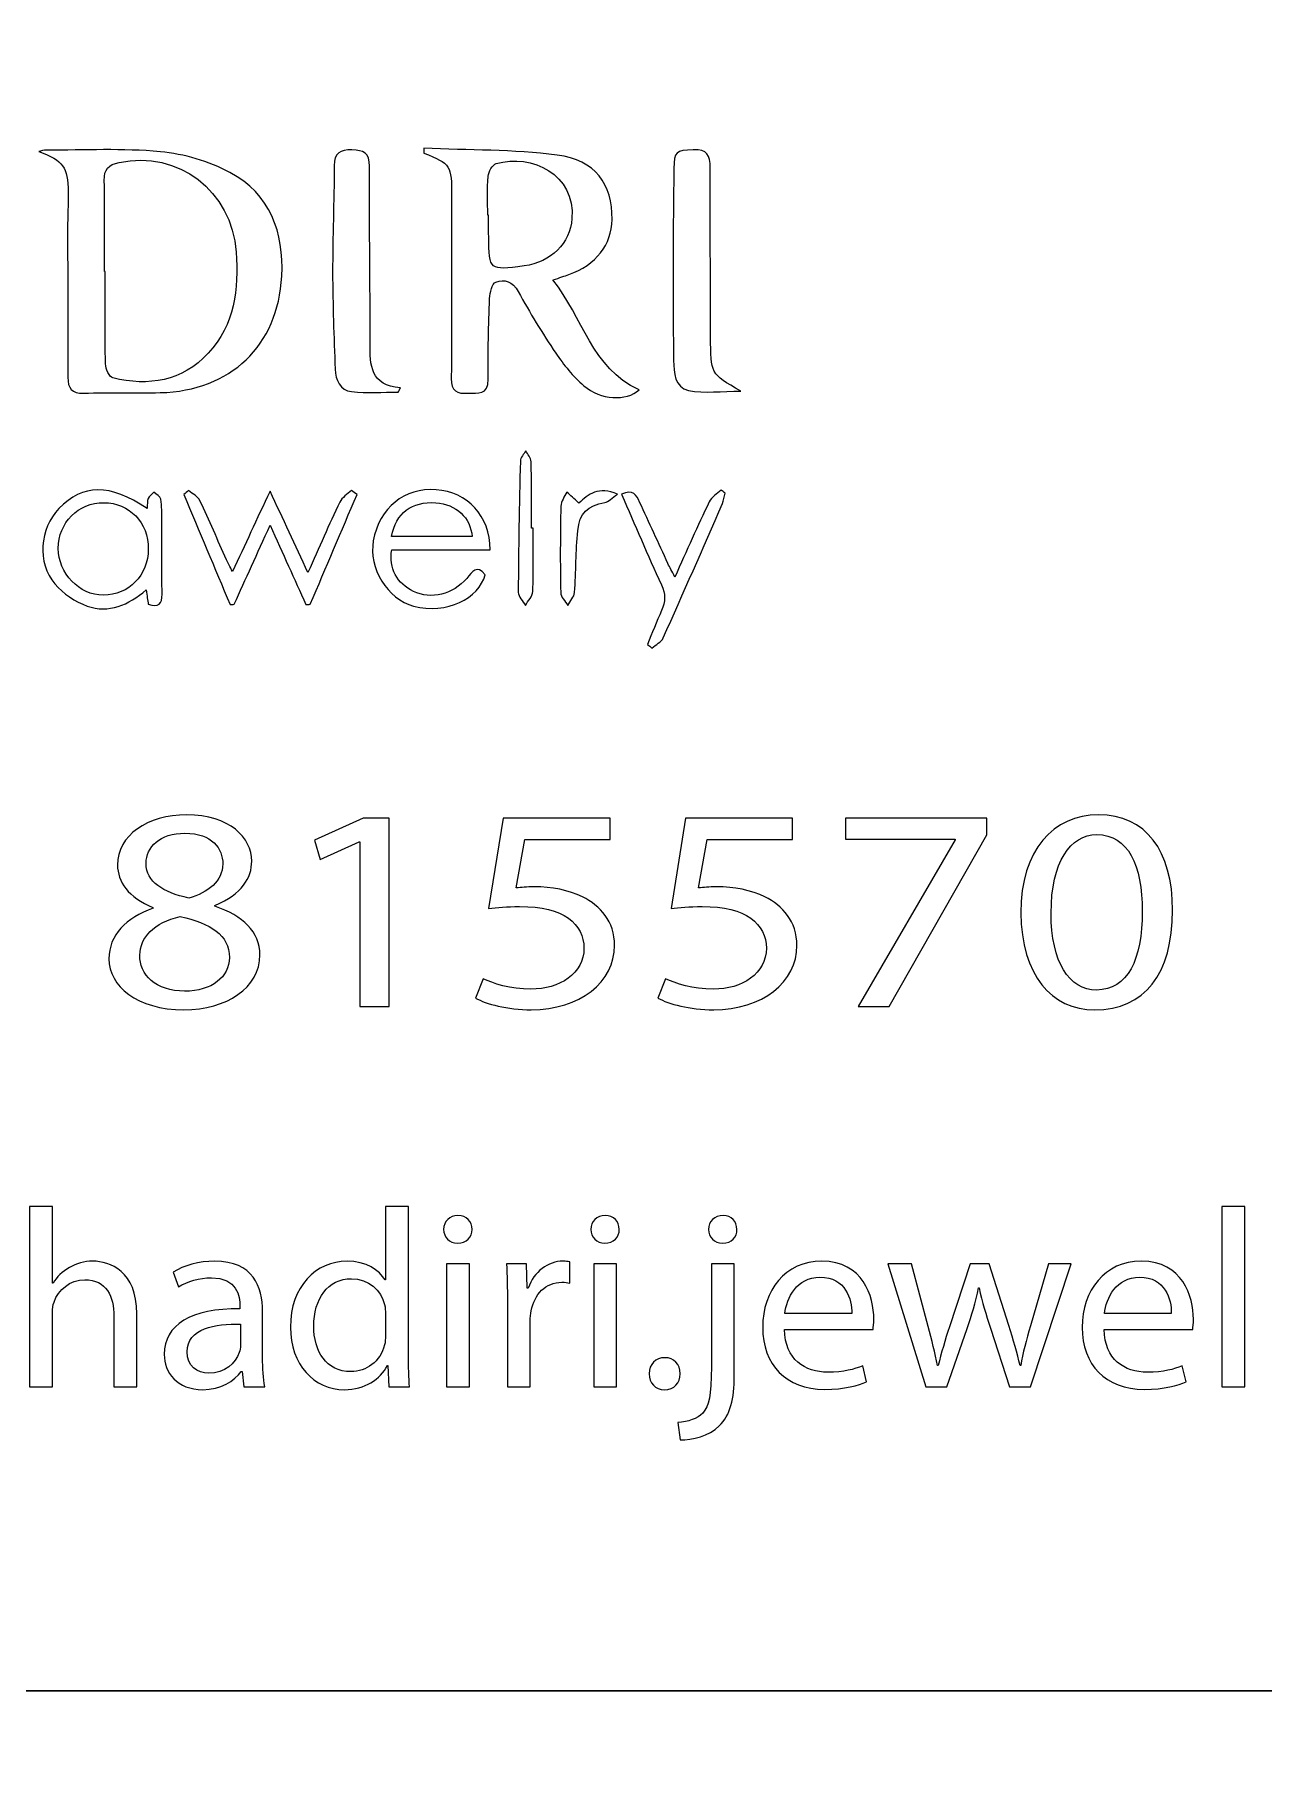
# Model space of a CAD drawing. Header units: millimetres. Extents: x -576 to 618, y 160 to 343.
# Drawn here: x -397.01 to -382.54, y 302.5 to 322.8 of the extents above; entities that cross this region are included whole.
import ezdxf

# ---------------------------------------------------------------- set-up
doc = ezdxf.new("R2010")
doc.units = ezdxf.units.MM
doc.header["$MEASUREMENT"] = 0
doc.layers.add('Layer 1', color=7, linetype='Continuous')

msp = doc.modelspace()

# ---------------------------------------------------------------- linework, layer by layer
at = {"layer": 'Layer 1', "color": 250, "lineweight": 18}
for points in [[(-414.2783, 343.1001), (-414.2783, 343.1001), (-380.4483, 343.1001), (-380.4483, 343.1001), (-378.8043, 343.1001), (-377.4633, 341.7591), (-377.4633, 340.1151), (-377.4633, 340.1151), (-377.4633, 306.2851), (-377.4633, 306.2851), (-377.4633, 304.6411), (-378.8043, 303.3001), (-380.4483, 303.3001), (-380.4483, 303.3001), (-414.2783, 303.3001), (-414.2783, 303.3001), (-415.9223, 303.3001), (-417.2633, 304.6411), (-417.2633, 306.2851), (-417.2633, 306.2851), (-417.2633, 340.1151), (-417.2633, 340.1151), (-417.2633, 341.7591), (-415.9223, 343.1001), (-414.2783, 343.1001)], [(-414.2783, 303.3001), (-414.2783, 303.3001), (-380.4483, 303.3001), (-380.4483, 303.3001), (-378.8043, 303.3001), (-377.4633, 301.9591), (-377.4633, 300.3151), (-377.4633, 300.3151), (-377.4633, 266.4851), (-377.4633, 266.4851), (-377.4633, 264.8411), (-378.8043, 263.5001), (-380.4483, 263.5001), (-380.4483, 263.5001), (-414.2783, 263.5001), (-414.2783, 263.5001), (-415.9223, 263.5001), (-417.2633, 264.8411), (-417.2633, 266.4851), (-417.2633, 266.4851), (-417.2633, 300.3151), (-417.2633, 300.3151), (-417.2633, 301.9591), (-415.9223, 303.3001), (-414.2783, 303.3001)]]:
    msp.add_open_spline(points, degree=3, knots=[0, 0, 0, 0, 0.125, 0.125, 0.125, 0.25, 0.25, 0.25, 0.375, 0.375, 0.375, 0.5, 0.5, 0.5, 0.625, 0.625, 0.625, 0.75, 0.75, 0.75, 0.875, 0.875, 0.875, 1, 1, 1, 1], dxfattribs=at)
at = {"layer": 'Layer 1', "color": 230}
for points, knots in [([(-396.9602, 321.4248), (-396.9293, 321.4304), (-396.8987, 321.441), (-396.8682, 321.4407), (-396.4207, 321.4386), (-395.9708, 321.4635), (-395.5275, 321.4217), (-395.2479, 321.3951), (-394.9558, 321.3097), (-394.7084, 321.1774), (-394.2348, 320.925), (-394.0707, 320.4704), (-394.0978, 319.9583), (-394.1418, 319.1337), (-394.7, 318.6076), (-395.5291, 318.5852), (-395.8285, 318.5768), (-396.129, 318.5876), (-396.4289, 318.5786), (-396.5723, 318.5745), (-396.6167, 318.6348), (-396.6164, 318.7686), (-396.6148, 319.3518), (-396.6192, 319.9349), (-396.6201, 320.5178), (-396.6201, 320.6594), (-396.6107, 320.8008), (-396.6127, 320.9424), (-396.6167, 321.2466), (-396.6688, 321.3134), (-396.9602, 321.4248)], [0, 0, 0, 0, 0.1, 0.1, 0.1, 0.2, 0.2, 0.2, 0.3, 0.3, 0.3, 0.4, 0.4, 0.4, 0.5, 0.5, 0.5, 0.6, 0.6, 0.6, 0.7, 0.7, 0.7, 0.8, 0.8, 0.8, 0.9, 0.9, 0.9, 1, 1, 1, 1]), ([(-396.1858, 320.0117), (-396.1858, 320.0117), (-396.1773, 320.0117), (-396.1773, 320.0117), (-396.1773, 319.6494), (-396.1812, 319.2869), (-396.1733, 318.9246), (-396.1718, 318.8663), (-396.1277, 318.768), (-396.0869, 318.758), (-395.6638, 318.6569), (-395.2738, 318.7181), (-394.9642, 319.0498), (-394.6491, 319.387), (-394.6042, 319.8073), (-394.6358, 320.2407), (-394.6885, 320.9646), (-395.32, 321.4413), (-396.0113, 321.295), (-396.1393, 321.2681), (-396.1918, 321.2176), (-396.1886, 321.0819), (-396.1798, 320.7252), (-396.1858, 320.3686), (-396.1858, 320.0117)], [0, 0, 0, 0, 0.125, 0.125, 0.125, 0.25, 0.25, 0.25, 0.375, 0.375, 0.375, 0.5, 0.5, 0.5, 0.625, 0.625, 0.625, 0.75, 0.75, 0.75, 0.875, 0.875, 0.875, 1, 1, 1, 1]), ([(-392.7259, 318.5924), (-392.9091, 318.5924), (-393.0944, 318.5777), (-393.2757, 318.5974), (-393.4127, 318.612), (-393.4645, 318.7353), (-393.4694, 318.8616), (-393.4838, 319.2408), (-393.4985, 319.6199), (-393.4994, 319.9989), (-393.5, 320.4183), (-393.4813, 320.837), (-393.481, 321.2564), (-393.4807, 321.4124), (-393.4098, 321.4457), (-393.2719, 321.4432), (-393.1349, 321.4408), (-393.0641, 321.4071), (-393.0647, 321.251), (-393.0676, 320.6165), (-393.0598, 319.9821), (-393.0567, 319.3475), (-393.0563, 319.2854), (-393.0576, 319.223), (-393.0582, 319.1606), (-393.061, 318.911), (-393.0535, 318.6679), (-392.7003, 318.6402), (-392.7087, 318.6245), (-392.7175, 318.6086), (-392.7259, 318.5924)], [0, 0, 0, 0, 0.1, 0.1, 0.1, 0.2, 0.2, 0.2, 0.3, 0.3, 0.3, 0.4, 0.4, 0.4, 0.5, 0.5, 0.5, 0.6, 0.6, 0.6, 0.7, 0.7, 0.7, 0.8, 0.8, 0.8, 0.9, 0.9, 0.9, 1, 1, 1, 1]), ([(-392.4239, 321.4631), (-391.9006, 321.4394), (-391.3733, 321.4482), (-390.8554, 321.3823), (-390.4079, 321.3253), (-390.203, 321.0382), (-390.2092, 320.6248), (-390.2136, 320.3249), (-390.3974, 320.0906), (-390.7185, 319.9758), (-390.7699, 319.9574), (-390.822, 319.9402), (-390.9047, 319.9115), (-390.554, 319.4719), (-390.4495, 318.8744), (-389.891, 318.6173), (-390.0413, 318.4831), (-390.3443, 318.4965), (-390.5418, 318.6672), (-390.6685, 318.7761), (-390.778, 318.9115), (-390.8719, 319.0506), (-391.0301, 319.285), (-391.1784, 319.5271), (-391.3138, 319.7754), (-391.3802, 319.8971), (-391.475, 319.9255), (-391.5781, 319.8865), (-391.6214, 319.87), (-391.6488, 319.763), (-391.6514, 319.6956), (-391.6632, 319.3789), (-391.6716, 319.0613), (-391.6663, 318.7445), (-391.6626, 318.5486), (-391.7902, 318.5873), (-391.9053, 318.5789), (-392.0345, 318.5699), (-392.1038, 318.6005), (-392.1022, 318.7521), (-392.0963, 319.4656), (-392.1001, 320.1795), (-392.0985, 320.8931), (-392.0975, 321.2616), (-392.1075, 321.2797), (-392.4273, 321.4057), (-392.4261, 321.4248), (-392.4252, 321.4441), (-392.4239, 321.4631)], [0, 0, 0, 0, 0.0625, 0.0625, 0.0625, 0.125, 0.125, 0.125, 0.1875, 0.1875, 0.1875, 0.25, 0.25, 0.25, 0.3125, 0.3125, 0.3125, 0.375, 0.375, 0.375, 0.4375, 0.4375, 0.4375, 0.5, 0.5, 0.5, 0.5625, 0.5625, 0.5625, 0.625, 0.625, 0.625, 0.6875, 0.6875, 0.6875, 0.75, 0.75, 0.75, 0.8125, 0.8125, 0.8125, 0.875, 0.875, 0.875, 0.9375, 0.9375, 0.9375, 1, 1, 1, 1]), ([(-391.6729, 320.6759), (-391.6729, 320.6759), (-391.6623, 320.6759), (-391.6623, 320.6759), (-391.6623, 320.5913), (-391.6635, 320.5065), (-391.662, 320.422), (-391.6547, 320.0229), (-391.6545, 320.0229), (-391.2458, 320.0775), (-390.9268, 320.1202), (-390.7032, 320.3433), (-390.6813, 320.6363), (-390.6432, 321.1546), (-391.1525, 321.4026), (-391.5746, 321.2816), (-391.6179, 321.2691), (-391.6639, 321.1867), (-391.6682, 321.1331), (-391.681, 320.9814), (-391.6729, 320.8282), (-391.6729, 320.6759)], [0, 0, 0, 0, 0.1428571, 0.1428571, 0.1428571, 0.2857143, 0.2857143, 0.2857143, 0.4285714, 0.4285714, 0.4285714, 0.5714286, 0.5714286, 0.5714286, 0.7142857, 0.7142857, 0.7142857, 0.8571429, 0.8571429, 0.8571429, 1, 1, 1, 1]), ([(-388.6948, 318.6031), (-388.9147, 318.6031), (-389.1182, 318.5744), (-389.3091, 318.6118), (-389.4701, 318.6436), (-389.4829, 318.8199), (-389.4848, 318.9634), (-389.4904, 319.3887), (-389.4907, 319.8137), (-389.4901, 320.2386), (-389.4894, 320.5675), (-389.4848, 320.8964), (-389.4813, 321.2249), (-389.4792, 321.4258), (-389.4595, 321.4349), (-389.2526, 321.4449), (-389.0891, 321.453), (-389.053, 321.3809), (-389.0539, 321.2327), (-389.0567, 320.5697), (-389.0483, 319.9063), (-389.0483, 319.2434), (-389.0483, 318.8084), (-389.052, 318.8084), (-388.6948, 318.6031)], [0, 0, 0, 0, 0.125, 0.125, 0.125, 0.25, 0.25, 0.25, 0.375, 0.375, 0.375, 0.5, 0.5, 0.5, 0.625, 0.625, 0.625, 0.75, 0.75, 0.75, 0.875, 0.875, 0.875, 1, 1, 1, 1]), ([(-391.1378, 316.9915), (-391.1378, 316.7425), (-391.1322, 316.4932), (-391.1419, 316.2446), (-391.1441, 316.1884), (-391.199, 316.1344), (-391.2295, 316.0792), (-391.2589, 316.131), (-391.3134, 316.1827), (-391.3134, 316.2342), (-391.3116, 316.7494), (-391.3016, 317.2645), (-391.2891, 317.779), (-391.2879, 317.8202), (-391.2483, 317.8604), (-391.2261, 317.901), (-391.2037, 317.858), (-391.1628, 317.8159), (-391.1618, 317.7724), (-391.1559, 317.5122), (-391.1587, 317.2517), (-391.1587, 316.9915), (-391.1587, 316.9915), (-391.1378, 316.9915), (-391.1378, 316.9915)], [0, 0, 0, 0, 0.125, 0.125, 0.125, 0.25, 0.25, 0.25, 0.375, 0.375, 0.375, 0.5, 0.5, 0.5, 0.625, 0.625, 0.625, 0.75, 0.75, 0.75, 0.875, 0.875, 0.875, 1, 1, 1, 1]), ([(-395.6845, 317.2208), (-395.6798, 317.272), (-395.6842, 317.3088), (-395.6714, 317.3372), (-395.658, 317.3668), (-395.6278, 317.3884), (-395.6043, 317.4137), (-395.5759, 317.3866), (-395.5269, 317.3619), (-395.522, 317.3307), (-395.5085, 317.2473), (-395.5126, 317.1616), (-395.512, 317.0764), (-395.5104, 316.7881), (-395.511, 316.4995), (-395.5073, 316.2109), (-395.5061, 316.0979), (-395.5473, 316.052), (-395.6699, 316.0948), (-395.677, 316.1404), (-395.6845, 316.1894), (-395.6958, 316.2621), (-395.9041, 316.0845), (-396.1351, 315.9819), (-396.389, 316.0726), (-396.5304, 316.1232), (-396.6726, 316.2199), (-396.7703, 316.3342), (-396.9834, 316.5837), (-396.9485, 316.9843), (-396.722, 317.2205), (-396.4427, 317.5126), (-396.1214, 317.5169), (-395.6845, 317.2208)], [0, 0, 0, 0, 0.0909091, 0.0909091, 0.0909091, 0.1818182, 0.1818182, 0.1818182, 0.2727273, 0.2727273, 0.2727273, 0.3636364, 0.3636364, 0.3636364, 0.4545455, 0.4545455, 0.4545455, 0.5454545, 0.5454545, 0.5454545, 0.6363636, 0.6363636, 0.6363636, 0.7272727, 0.7272727, 0.7272727, 0.8181818, 0.8181818, 0.8181818, 0.9090909, 0.9090909, 0.9090909, 1, 1, 1, 1]), ([(-391.6432, 316.7359), (-391.6432, 316.7359), (-392.8029, 316.7359), (-392.8029, 316.7359), (-392.8401, 316.5187), (-392.7411, 316.3362), (-392.5471, 316.2448), (-392.3393, 316.1465), (-392.0825, 316.2071), (-391.9196, 316.3989), (-391.8551, 316.475), (-391.8026, 316.5646), (-391.7034, 316.4414), (-391.7777, 316.1643), (-392.1521, 315.9668), (-392.5471, 316.0729), (-392.8548, 316.1556), (-393.0778, 316.5187), (-393.0201, 316.8423), (-392.9512, 317.2274), (-392.6541, 317.4682), (-392.28, 317.4417), (-391.9087, 317.4155), (-391.6482, 317.1368), (-391.6432, 316.7359)], [0, 0, 0, 0, 0.125, 0.125, 0.125, 0.25, 0.25, 0.25, 0.375, 0.375, 0.375, 0.5, 0.5, 0.5, 0.625, 0.625, 0.625, 0.75, 0.75, 0.75, 0.875, 0.875, 0.875, 1, 1, 1, 1]), ([(-390.5997, 317.2847), (-390.489, 317.3866), (-390.3676, 317.4896), (-390.1448, 317.3895), (-390.2106, 317.3452), (-390.249, 317.3012), (-390.2946, 317.2921), (-390.4945, 317.2522), (-390.5931, 317.1692), (-390.6138, 316.9598), (-390.6372, 316.719), (-390.6328, 316.4753), (-390.6509, 316.2334), (-390.655, 316.1811), (-390.703, 316.1317), (-390.7308, 316.0809), (-390.7601, 316.1311), (-390.8137, 316.1807), (-390.8143, 316.2316), (-390.8209, 316.5704), (-390.8194, 316.9096), (-390.8122, 317.2484), (-390.811, 317.3046), (-390.7673, 317.3598), (-390.7432, 317.4154), (-390.6999, 317.376), (-390.6571, 317.3368), (-390.5997, 317.2847)], [0, 0, 0, 0, 0.1111111, 0.1111111, 0.1111111, 0.2222222, 0.2222222, 0.2222222, 0.3333333, 0.3333333, 0.3333333, 0.4444444, 0.4444444, 0.4444444, 0.5555556, 0.5555556, 0.5555556, 0.6666667, 0.6666667, 0.6666667, 0.7777778, 0.7777778, 0.7777778, 0.8888889, 0.8888889, 0.8888889, 1, 1, 1, 1]), ([(-396.1934, 317.2898), (-396.4929, 317.2917), (-396.7304, 317.0539), (-396.7304, 316.7519), (-396.73, 316.458), (-396.4814, 316.2003), (-396.1988, 316.2009), (-395.8982, 316.2015), (-395.6723, 316.4339), (-395.6699, 316.7453), (-395.6674, 317.0549), (-395.8917, 317.2879), (-396.1934, 317.2898)], [0, 0, 0, 0, 0.25, 0.25, 0.25, 0.5, 0.5, 0.5, 0.75, 0.75, 0.75, 1, 1, 1, 1]), ([(-394.2357, 317.0238), (-394.3883, 316.6875), (-394.5234, 316.3908), (-394.6582, 316.094), (-394.6744, 316.0924), (-394.691, 316.0912), (-394.7075, 316.09), (-394.8884, 316.5218), (-395.0698, 316.9533), (-395.251, 317.3851), (-395.232, 317.4004), (-395.2136, 317.416), (-395.1948, 317.4317), (-395.1493, 317.3927), (-395.0847, 317.3627), (-395.061, 317.3131), (-394.9509, 317.0831), (-394.8525, 316.8482), (-394.7493, 316.6151), (-394.7315, 316.5754), (-394.7091, 316.538), (-394.6775, 316.4784), (-394.5306, 316.7945), (-394.3932, 317.0903), (-394.2366, 317.4266), (-394.0809, 317.0925), (-393.9424, 316.7945), (-393.7901, 316.4675), (-393.6576, 316.7633), (-393.5415, 317.0322), (-393.4154, 317.2965), (-393.389, 317.3521), (-393.3243, 317.3889), (-393.2775, 317.4344), (-393.2554, 317.4191), (-393.2336, 317.4035), (-393.212, 317.388), (-393.3955, 316.9561), (-393.5792, 316.5243), (-393.7627, 316.0931), (-393.7795, 316.0922), (-393.7967, 316.0912), (-393.8132, 316.0906), (-393.949, 316.3901), (-394.0847, 316.6896), (-394.2357, 317.0238)], [0, 0, 0, 0, 0.0666667, 0.0666667, 0.0666667, 0.1333333, 0.1333333, 0.1333333, 0.2, 0.2, 0.2, 0.2666667, 0.2666667, 0.2666667, 0.3333333, 0.3333333, 0.3333333, 0.4, 0.4, 0.4, 0.4666667, 0.4666667, 0.4666667, 0.5333333, 0.5333333, 0.5333333, 0.6, 0.6, 0.6, 0.6666667, 0.6666667, 0.6666667, 0.7333333, 0.7333333, 0.7333333, 0.8, 0.8, 0.8, 0.8666667, 0.8666667, 0.8666667, 0.9333333, 0.9333333, 0.9333333, 1, 1, 1, 1]), ([(-391.8572, 316.8907), (-391.8735, 317.1143), (-392.0457, 317.2741), (-392.2834, 317.2887), (-392.5695, 317.3069), (-392.7537, 317.1686), (-392.8045, 316.8907), (-392.8045, 316.8907), (-391.8572, 316.8907), (-391.8572, 316.8907)], [0, 0, 0, 0, 0.3333333, 0.3333333, 0.3333333, 0.6666667, 0.6666667, 0.6666667, 1, 1, 1, 1]), ([(-390.0979, 317.3885), (-389.9622, 317.4525), (-389.9212, 317.3758), (-389.8842, 317.2962), (-389.7725, 317.0553), (-389.6623, 316.8132), (-389.5506, 316.572), (-389.53, 316.5271), (-389.506, 316.484), (-389.4704, 316.4141), (-389.3291, 316.7264), (-389.2024, 317.0154), (-389.0657, 317.2993), (-389.0386, 317.3552), (-388.9725, 317.3923), (-388.9241, 317.4379), (-388.9088, 317.426), (-388.8939, 317.4138), (-388.8782, 317.4019), (-388.8886, 317.3611), (-388.8929, 317.3174), (-388.9094, 317.2796), (-389.14, 316.7514), (-389.3702, 316.2232), (-389.6067, 315.6977), (-389.6292, 315.6481), (-389.6947, 315.6178), (-389.7403, 315.5786), (-389.7568, 315.5926), (-389.7737, 315.6066), (-389.7909, 315.6207), (-389.7366, 315.7539), (-389.6876, 315.8893), (-389.6261, 316.0191), (-389.5762, 316.1249), (-389.5787, 316.2163), (-389.6283, 316.3243), (-389.7893, 316.6722), (-389.9387, 317.0254), (-390.0979, 317.3885)], [0, 0, 0, 0, 0.0769231, 0.0769231, 0.0769231, 0.1538462, 0.1538462, 0.1538462, 0.2307692, 0.2307692, 0.2307692, 0.3076923, 0.3076923, 0.3076923, 0.3846154, 0.3846154, 0.3846154, 0.4615385, 0.4615385, 0.4615385, 0.5384615, 0.5384615, 0.5384615, 0.6153846, 0.6153846, 0.6153846, 0.6923077, 0.6923077, 0.6923077, 0.7692308, 0.7692308, 0.7692308, 0.8461538, 0.8461538, 0.8461538, 0.9230769, 0.9230769, 0.9230769, 1, 1, 1, 1]), ([(-396.1332, 311.9206), (-396.1332, 312.2004), (-395.9348, 312.3986), (-395.6109, 312.5147), (-395.6109, 312.5147), (-395.6146, 312.5246), (-395.6146, 312.5246), (-395.9064, 312.6407), (-396.0321, 312.8319), (-396.0321, 313.0232), (-396.0321, 313.3749), (-395.6795, 313.6135), (-395.2178, 313.6135), (-394.7073, 313.6135), (-394.4521, 313.3439), (-394.4521, 313.0676), (-394.4521, 312.88), (-394.5613, 312.6785), (-394.8855, 312.5486), (-394.8855, 312.5486), (-394.8855, 312.5384), (-394.8855, 312.5384), (-394.5575, 312.4292), (-394.3547, 312.2345), (-394.3547, 311.9649), (-394.3547, 311.5792), (-394.7475, 311.32), (-395.2499, 311.32), (-395.8012, 311.32), (-396.1332, 311.5961), (-396.1332, 311.9206)], [0, 0, 0, 0, 0.1, 0.1, 0.1, 0.2, 0.2, 0.2, 0.3, 0.3, 0.3, 0.4, 0.4, 0.4, 0.5, 0.5, 0.5, 0.6, 0.6, 0.6, 0.7, 0.7, 0.7, 0.8, 0.8, 0.8, 0.9, 0.9, 0.9, 1, 1, 1, 1]), ([(-383.6093, 312.4904), (-383.6093, 311.7363), (-383.9416, 311.3197), (-384.525, 311.3197), (-385.0395, 311.3197), (-385.3881, 311.7259), (-385.3961, 312.4601), (-385.3961, 313.2039), (-385.0152, 313.6136), (-384.4804, 313.6136), (-383.9256, 313.6136), (-383.6093, 313.1971), (-383.6093, 312.4904)], [0, 0, 0, 0, 0.25, 0.25, 0.25, 0.5, 0.5, 0.5, 0.75, 0.75, 0.75, 1, 1, 1, 1]), ([(-393.1788, 313.2961), (-393.1788, 313.2961), (-393.1868, 313.2961), (-393.1868, 313.2961), (-393.1868, 313.2961), (-393.6446, 313.088), (-393.6446, 313.088), (-393.6446, 313.088), (-393.7135, 313.3167), (-393.7135, 313.3167), (-393.7135, 313.3167), (-393.1382, 313.576), (-393.1382, 313.576), (-393.1382, 313.576), (-392.8343, 313.576), (-392.8343, 313.576), (-392.8343, 313.576), (-392.8343, 311.3573), (-392.8343, 311.3573), (-392.8343, 311.3573), (-393.1788, 311.3573), (-393.1788, 311.3573), (-393.1788, 311.3573), (-393.1788, 313.2961), (-393.1788, 313.2961)], [0, 0, 0, 0, 0.125, 0.125, 0.125, 0.25, 0.25, 0.25, 0.375, 0.375, 0.375, 0.5, 0.5, 0.5, 0.625, 0.625, 0.625, 0.75, 0.75, 0.75, 0.875, 0.875, 0.875, 1, 1, 1, 1]), ([(-390.2322, 313.3235), (-390.2322, 313.3235), (-391.2372, 313.3235), (-391.2372, 313.3235), (-391.2372, 313.3235), (-391.3383, 312.7535), (-391.3383, 312.7535), (-391.2777, 312.76), (-391.2209, 312.7672), (-391.1236, 312.7672), (-390.9211, 312.7672), (-390.7186, 312.7298), (-390.5563, 312.6477), (-390.3498, 312.5488), (-390.1797, 312.3575), (-390.1797, 312.0777), (-390.1797, 311.6439), (-390.589, 311.3198), (-391.16, 311.3198), (-391.4477, 311.3198), (-391.6908, 311.3882), (-391.8166, 311.4564), (-391.8166, 311.4564), (-391.7273, 311.6848), (-391.7273, 311.6848), (-391.6178, 311.6302), (-391.4031, 311.562), (-391.1641, 311.562), (-390.8278, 311.562), (-390.5401, 311.7463), (-390.5401, 312.0434), (-390.5441, 312.3301), (-390.7713, 312.5351), (-391.298, 312.5351), (-391.4477, 312.5351), (-391.565, 312.5213), (-391.6624, 312.5111), (-391.6624, 312.5111), (-391.4923, 313.5763), (-391.4923, 313.5763), (-391.4923, 313.5763), (-390.2322, 313.5763), (-390.2322, 313.5763), (-390.2322, 313.5763), (-390.2322, 313.3235), (-390.2322, 313.3235)], [0, 0, 0, 0, 0.0666667, 0.0666667, 0.0666667, 0.1333333, 0.1333333, 0.1333333, 0.2, 0.2, 0.2, 0.2666667, 0.2666667, 0.2666667, 0.3333333, 0.3333333, 0.3333333, 0.4, 0.4, 0.4, 0.4666667, 0.4666667, 0.4666667, 0.5333333, 0.5333333, 0.5333333, 0.6, 0.6, 0.6, 0.6666667, 0.6666667, 0.6666667, 0.7333333, 0.7333333, 0.7333333, 0.8, 0.8, 0.8, 0.8666667, 0.8666667, 0.8666667, 0.9333333, 0.9333333, 0.9333333, 1, 1, 1, 1]), ([(-388.0841, 313.3235), (-388.0841, 313.3235), (-389.0891, 313.3235), (-389.0891, 313.3235), (-389.0891, 313.3235), (-389.1902, 312.7535), (-389.1902, 312.7535), (-389.1297, 312.76), (-389.0729, 312.7672), (-388.9755, 312.7672), (-388.7731, 312.7672), (-388.5706, 312.7298), (-388.4084, 312.6477), (-388.2017, 312.5488), (-388.0318, 312.3575), (-388.0318, 312.0777), (-388.0318, 311.6439), (-388.4411, 311.3198), (-389.0121, 311.3198), (-389.2998, 311.3198), (-389.5428, 311.3882), (-389.6685, 311.4564), (-389.6685, 311.4564), (-389.5793, 311.6848), (-389.5793, 311.6848), (-389.4698, 311.6302), (-389.2551, 311.562), (-389.0161, 311.562), (-388.6798, 311.562), (-388.3921, 311.7463), (-388.3921, 312.0434), (-388.3961, 312.3301), (-388.6233, 312.5351), (-389.15, 312.5351), (-389.2998, 312.5351), (-389.4171, 312.5213), (-389.5144, 312.5111), (-389.5144, 312.5111), (-389.3444, 313.5763), (-389.3444, 313.5763), (-389.3444, 313.5763), (-388.0841, 313.5763), (-388.0841, 313.5763), (-388.0841, 313.5763), (-388.0841, 313.3235), (-388.0841, 313.3235)], [0, 0, 0, 0, 0.0666667, 0.0666667, 0.0666667, 0.1333333, 0.1333333, 0.1333333, 0.2, 0.2, 0.2, 0.2666667, 0.2666667, 0.2666667, 0.3333333, 0.3333333, 0.3333333, 0.4, 0.4, 0.4, 0.4666667, 0.4666667, 0.4666667, 0.5333333, 0.5333333, 0.5333333, 0.6, 0.6, 0.6, 0.6666667, 0.6666667, 0.6666667, 0.7333333, 0.7333333, 0.7333333, 0.8, 0.8, 0.8, 0.8666667, 0.8666667, 0.8666667, 0.9333333, 0.9333333, 0.9333333, 1, 1, 1, 1]), ([(-385.7981, 313.5761), (-385.7981, 313.5761), (-385.7981, 313.378), (-385.7981, 313.378), (-385.7981, 313.378), (-386.9448, 311.3574), (-386.9448, 311.3574), (-386.9448, 311.3574), (-387.3132, 311.3574), (-387.3132, 311.3574), (-387.3132, 311.3574), (-386.171, 313.3203), (-386.171, 313.3203), (-386.171, 313.3203), (-386.171, 313.3269), (-386.171, 313.3269), (-386.171, 313.3269), (-387.4593, 313.3269), (-387.4593, 313.3269), (-387.4593, 313.3269), (-387.4593, 313.5761), (-387.4593, 313.5761), (-387.4593, 313.5761), (-385.7981, 313.5761), (-385.7981, 313.5761)], [0, 0, 0, 0, 0.125, 0.125, 0.125, 0.25, 0.25, 0.25, 0.375, 0.375, 0.375, 0.5, 0.5, 0.5, 0.625, 0.625, 0.625, 0.75, 0.75, 0.75, 0.875, 0.875, 0.875, 1, 1, 1, 1]), ([(-395.6957, 313.0435), (-395.6957, 312.8217), (-395.497, 312.7022), (-395.1935, 312.6342), (-394.9666, 312.6991), (-394.7922, 312.8354), (-394.7922, 313.0369), (-394.7922, 313.2145), (-394.918, 313.3986), (-395.2378, 313.3986), (-395.5335, 313.3986), (-395.6957, 313.2348), (-395.6957, 313.0435)], [0, 0, 0, 0, 0.25, 0.25, 0.25, 0.5, 0.5, 0.5, 0.75, 0.75, 0.75, 1, 1, 1, 1]), ([(-385.0395, 312.4564), (-385.0395, 311.8795), (-384.8289, 311.5521), (-384.5048, 311.5521), (-384.14, 311.5521), (-383.9662, 311.9103), (-383.9662, 312.4769), (-383.9662, 313.023), (-384.1322, 313.3814), (-384.5007, 313.3814), (-384.8126, 313.3814), (-385.0395, 313.0607), (-385.0395, 312.4564)], [0, 0, 0, 0, 0.25, 0.25, 0.25, 0.5, 0.5, 0.5, 0.75, 0.75, 0.75, 1, 1, 1, 1]), ([(-394.7152, 311.934), (-394.7152, 312.2039), (-394.9379, 312.3336), (-395.2948, 312.4189), (-395.6025, 312.344), (-395.7684, 312.1733), (-395.7684, 311.9615), (-395.7806, 311.7365), (-395.5781, 311.5383), (-395.2421, 311.5383), (-394.922, 311.5383), (-394.7152, 311.7056), (-394.7152, 311.934)], [0, 0, 0, 0, 0.25, 0.25, 0.25, 0.5, 0.5, 0.5, 0.75, 0.75, 0.75, 1, 1, 1, 1]), ([(-397.0679, 309.0023), (-397.0679, 309.0023), (-396.798, 309.0023), (-396.798, 309.0023), (-396.798, 309.0023), (-396.798, 308.099), (-396.798, 308.099), (-396.798, 308.099), (-396.7918, 308.099), (-396.7918, 308.099), (-396.749, 308.1742), (-396.6816, 308.2401), (-396.5986, 308.2847), (-396.5191, 308.3296), (-396.4242, 308.3592), (-396.3228, 308.3592), (-396.1238, 308.3592), (-395.8046, 308.2401), (-395.8046, 307.7405), (-395.8046, 307.7405), (-395.8046, 306.8794), (-395.8046, 306.8794), (-395.8046, 306.8794), (-396.0744, 306.8794), (-396.0744, 306.8794), (-396.0744, 306.8794), (-396.0744, 307.7106), (-396.0744, 307.7106), (-396.0744, 307.9436), (-396.1634, 308.1411), (-396.418, 308.1411), (-396.5927, 308.1411), (-396.7306, 308.0214), (-396.7796, 307.8778), (-396.7949, 307.8423), (-396.798, 307.8032), (-396.798, 307.7524), (-396.798, 307.7524), (-396.798, 306.8794), (-396.798, 306.8794), (-396.798, 306.8794), (-397.0679, 306.8794), (-397.0679, 306.8794), (-397.0679, 306.8794), (-397.0679, 309.0023), (-397.0679, 309.0023)], [0, 0, 0, 0, 0.0666667, 0.0666667, 0.0666667, 0.1333333, 0.1333333, 0.1333333, 0.2, 0.2, 0.2, 0.2666667, 0.2666667, 0.2666667, 0.3333333, 0.3333333, 0.3333333, 0.4, 0.4, 0.4, 0.4666667, 0.4666667, 0.4666667, 0.5333333, 0.5333333, 0.5333333, 0.6, 0.6, 0.6, 0.6666667, 0.6666667, 0.6666667, 0.7333333, 0.7333333, 0.7333333, 0.8, 0.8, 0.8, 0.8666667, 0.8666667, 0.8666667, 0.9333333, 0.9333333, 0.9333333, 1, 1, 1, 1]), ([(-392.6062, 309.0024), (-392.6062, 309.0024), (-392.6062, 307.2532), (-392.6062, 307.2532), (-392.6062, 307.1247), (-392.6031, 306.9781), (-392.594, 306.8794), (-392.594, 306.8794), (-392.8362, 306.8794), (-392.8362, 306.8794), (-392.8362, 306.8794), (-392.8484, 307.1306), (-392.8484, 307.1306), (-392.8484, 307.1306), (-392.8546, 307.1306), (-392.8546, 307.1306), (-392.9373, 306.969), (-393.1182, 306.8467), (-393.3607, 306.8467), (-393.7192, 306.8467), (-393.9953, 307.1425), (-393.9953, 307.5821), (-393.9984, 308.0635), (-393.6914, 308.3593), (-393.3298, 308.3593), (-393.1029, 308.3593), (-392.9495, 308.2548), (-392.8824, 308.1381), (-392.8824, 308.1381), (-392.8762, 308.1381), (-392.8762, 308.1381), (-392.8762, 308.1381), (-392.8762, 309.0024), (-392.8762, 309.0024), (-392.8762, 309.0024), (-392.6062, 309.0024), (-392.6062, 309.0024)], [0, 0, 0, 0, 0.0833333, 0.0833333, 0.0833333, 0.1666667, 0.1666667, 0.1666667, 0.25, 0.25, 0.25, 0.3333333, 0.3333333, 0.3333333, 0.4166667, 0.4166667, 0.4166667, 0.5, 0.5, 0.5, 0.5833333, 0.5833333, 0.5833333, 0.6666667, 0.6666667, 0.6666667, 0.75, 0.75, 0.75, 0.8333333, 0.8333333, 0.8333333, 0.9166667, 0.9166667, 0.9166667, 1, 1, 1, 1]), ([(-383.029, 309.0022), (-383.029, 309.0022), (-382.7594, 309.0022), (-382.7594, 309.0022), (-382.7594, 309.0022), (-382.7594, 306.8793), (-382.7594, 306.8793), (-382.7594, 306.8793), (-383.029, 306.8793), (-383.029, 306.8793), (-383.029, 306.8793), (-383.029, 309.0022), (-383.029, 309.0022)], [0, 0, 0, 0, 0.25, 0.25, 0.25, 0.5, 0.5, 0.5, 0.75, 0.75, 0.75, 1, 1, 1, 1]), ([(-391.8577, 308.7332), (-391.8549, 308.6434), (-391.9223, 308.5717), (-392.0296, 308.5717), (-392.1247, 308.5717), (-392.1921, 308.6434), (-392.1921, 308.7332), (-392.1921, 308.8259), (-392.1216, 308.8974), (-392.0236, 308.8974), (-391.9223, 308.8974), (-391.8577, 308.8259), (-391.8577, 308.7332)], [0, 0, 0, 0, 0.25, 0.25, 0.25, 0.5, 0.5, 0.5, 0.75, 0.75, 0.75, 1, 1, 1, 1]), ([(-390.1251, 308.7332), (-390.122, 308.6434), (-390.1897, 308.5717), (-390.297, 308.5717), (-390.3918, 308.5717), (-390.4592, 308.6434), (-390.4592, 308.7332), (-390.4592, 308.8259), (-390.3887, 308.8974), (-390.2908, 308.8974), (-390.1897, 308.8974), (-390.1251, 308.8259), (-390.1251, 308.7332)], [0, 0, 0, 0, 0.25, 0.25, 0.25, 0.5, 0.5, 0.5, 0.75, 0.75, 0.75, 1, 1, 1, 1]), ([(-388.7393, 308.7332), (-388.7361, 308.6465), (-388.8004, 308.5717), (-388.9077, 308.5717), (-389.0088, 308.5717), (-389.073, 308.6465), (-389.073, 308.7332), (-389.073, 308.8259), (-389.0028, 308.8974), (-388.9017, 308.8974), (-388.8035, 308.8974), (-388.7393, 308.8259), (-388.7393, 308.7332)], [0, 0, 0, 0, 0.25, 0.25, 0.25, 0.5, 0.5, 0.5, 0.75, 0.75, 0.75, 1, 1, 1, 1]), ([(-394.5443, 306.8794), (-394.5443, 306.8794), (-394.5655, 307.062), (-394.5655, 307.062), (-394.5655, 307.062), (-394.5749, 307.062), (-394.5749, 307.062), (-394.6576, 306.9484), (-394.817, 306.8465), (-395.0289, 306.8465), (-395.3293, 306.8465), (-395.4825, 307.0526), (-395.4825, 307.2621), (-395.4825, 307.6118), (-395.1633, 307.8033), (-394.5905, 307.8002), (-394.5905, 307.8002), (-394.5905, 307.8302), (-394.5905, 307.8302), (-394.5905, 307.9497), (-394.6239, 308.165), (-394.9275, 308.165), (-395.0654, 308.165), (-395.2095, 308.1232), (-395.3138, 308.0573), (-395.3138, 308.0573), (-395.3752, 308.2308), (-395.3752, 308.2308), (-395.2526, 308.3085), (-395.0747, 308.3594), (-394.8878, 308.3594), (-394.4338, 308.3594), (-394.3235, 308.0573), (-394.3235, 307.7675), (-394.3235, 307.7675), (-394.3235, 307.2261), (-394.3235, 307.2261), (-394.3235, 307.1007), (-394.3175, 306.9781), (-394.2991, 306.8794), (-394.2991, 306.8794), (-394.5443, 306.8794), (-394.5443, 306.8794)], [0, 0, 0, 0, 0.0714286, 0.0714286, 0.0714286, 0.1428571, 0.1428571, 0.1428571, 0.2142857, 0.2142857, 0.2142857, 0.2857143, 0.2857143, 0.2857143, 0.3571429, 0.3571429, 0.3571429, 0.4285714, 0.4285714, 0.4285714, 0.5, 0.5, 0.5, 0.5714286, 0.5714286, 0.5714286, 0.6428571, 0.6428571, 0.6428571, 0.7142857, 0.7142857, 0.7142857, 0.7857143, 0.7857143, 0.7857143, 0.8571429, 0.8571429, 0.8571429, 0.9285714, 0.9285714, 0.9285714, 1, 1, 1, 1]), ([(-391.4407, 307.8752), (-391.4407, 308.0456), (-391.4442, 308.1922), (-391.4532, 308.3264), (-391.4532, 308.3264), (-391.2169, 308.3264), (-391.2169, 308.3264), (-391.2169, 308.3264), (-391.2079, 308.0425), (-391.2079, 308.0425), (-391.2079, 308.0425), (-391.1954, 308.0425), (-391.1954, 308.0425), (-391.1281, 308.2368), (-390.9658, 308.3595), (-390.7845, 308.3595), (-390.7539, 308.3595), (-390.7324, 308.3563), (-390.7078, 308.3504), (-390.7078, 308.3504), (-390.7078, 308.1024), (-390.7078, 308.1024), (-390.7355, 308.1083), (-390.7633, 308.1114), (-390.7998, 308.1114), (-390.9902, 308.1114), (-391.125, 307.971), (-391.1618, 307.7735), (-391.1679, 307.7376), (-391.1742, 307.6958), (-391.1742, 307.6509), (-391.1742, 307.6509), (-391.1742, 306.8796), (-391.1742, 306.8796), (-391.1742, 306.8796), (-391.4407, 306.8796), (-391.4407, 306.8796), (-391.4407, 306.8796), (-391.4407, 307.8752), (-391.4407, 307.8752)], [0, 0, 0, 0, 0.0769231, 0.0769231, 0.0769231, 0.1538462, 0.1538462, 0.1538462, 0.2307692, 0.2307692, 0.2307692, 0.3076923, 0.3076923, 0.3076923, 0.3846154, 0.3846154, 0.3846154, 0.4615385, 0.4615385, 0.4615385, 0.5384615, 0.5384615, 0.5384615, 0.6153846, 0.6153846, 0.6153846, 0.6923077, 0.6923077, 0.6923077, 0.7692308, 0.7692308, 0.7692308, 0.8461538, 0.8461538, 0.8461538, 0.9230769, 0.9230769, 0.9230769, 1, 1, 1, 1]), ([(-388.1779, 307.5552), (-388.172, 307.1994), (-387.9389, 307.0528), (-387.6691, 307.0528), (-387.4759, 307.0528), (-387.3595, 307.0859), (-387.2584, 307.1274), (-387.2584, 307.1274), (-387.2123, 306.9392), (-387.2123, 306.9392), (-387.3074, 306.8974), (-387.47, 306.8496), (-387.7059, 306.8496), (-388.1627, 306.8496), (-388.4356, 307.1423), (-388.4356, 307.5791), (-388.4356, 308.0157), (-388.172, 308.3595), (-387.7396, 308.3595), (-387.2553, 308.3595), (-387.1265, 307.9439), (-387.1265, 307.6777), (-387.1265, 307.6238), (-387.1327, 307.582), (-387.1355, 307.5552), (-387.1355, 307.5552), (-388.1779, 307.5552), (-388.1779, 307.5552)], [0, 0, 0, 0, 0.1111111, 0.1111111, 0.1111111, 0.2222222, 0.2222222, 0.2222222, 0.3333333, 0.3333333, 0.3333333, 0.4444444, 0.4444444, 0.4444444, 0.5555556, 0.5555556, 0.5555556, 0.6666667, 0.6666667, 0.6666667, 0.7777778, 0.7777778, 0.7777778, 0.8888889, 0.8888889, 0.8888889, 1, 1, 1, 1]), ([(-384.4152, 307.5552), (-384.4093, 307.1994), (-384.1765, 307.0528), (-383.9063, 307.0528), (-383.7131, 307.0528), (-383.5967, 307.0859), (-383.4957, 307.1274), (-383.4957, 307.1274), (-383.4495, 306.9392), (-383.4495, 306.9392), (-383.5447, 306.8974), (-383.7072, 306.8496), (-383.9431, 306.8496), (-384.3999, 306.8496), (-384.6729, 307.1423), (-384.6729, 307.5791), (-384.6729, 308.0157), (-384.4093, 308.3595), (-383.9768, 308.3595), (-383.4926, 308.3595), (-383.3637, 307.9439), (-383.3637, 307.6777), (-383.3637, 307.6238), (-383.37, 307.582), (-383.3727, 307.5552), (-383.3727, 307.5552), (-384.4152, 307.5552), (-384.4152, 307.5552)], [0, 0, 0, 0, 0.1111111, 0.1111111, 0.1111111, 0.2222222, 0.2222222, 0.2222222, 0.3333333, 0.3333333, 0.3333333, 0.4444444, 0.4444444, 0.4444444, 0.5555556, 0.5555556, 0.5555556, 0.6666667, 0.6666667, 0.6666667, 0.7777778, 0.7777778, 0.7777778, 0.8888889, 0.8888889, 0.8888889, 1, 1, 1, 1]), ([(-392.8762, 307.7375), (-392.8762, 307.7703), (-392.8793, 307.8152), (-392.8883, 307.8479), (-392.9283, 308.0158), (-393.0755, 308.1531), (-393.2777, 308.1531), (-393.5569, 308.1531), (-393.7223, 307.9138), (-393.7223, 307.594), (-393.7223, 307.3013), (-393.575, 307.0589), (-393.2839, 307.0589), (-393.1029, 307.0589), (-392.9373, 307.1752), (-392.8883, 307.3728), (-392.8793, 307.4086), (-392.8762, 307.4448), (-392.8762, 307.4864), (-392.8762, 307.4864), (-392.8762, 307.7375), (-392.8762, 307.7375)], [0, 0, 0, 0, 0.1428571, 0.1428571, 0.1428571, 0.2857143, 0.2857143, 0.2857143, 0.4285714, 0.4285714, 0.4285714, 0.5714286, 0.5714286, 0.5714286, 0.7142857, 0.7142857, 0.7142857, 0.8571429, 0.8571429, 0.8571429, 1, 1, 1, 1]), ([(-392.1582, 308.3264), (-392.1582, 308.3264), (-391.8886, 308.3264), (-391.8886, 308.3264), (-391.8886, 308.3264), (-391.8886, 306.8793), (-391.8886, 306.8793), (-391.8886, 306.8793), (-392.1582, 306.8793), (-392.1582, 306.8793), (-392.1582, 306.8793), (-392.1582, 308.3264), (-392.1582, 308.3264)], [0, 0, 0, 0, 0.25, 0.25, 0.25, 0.5, 0.5, 0.5, 0.75, 0.75, 0.75, 1, 1, 1, 1]), ([(-390.4255, 308.3264), (-390.4255, 308.3264), (-390.156, 308.3264), (-390.156, 308.3264), (-390.156, 308.3264), (-390.156, 306.8793), (-390.156, 306.8793), (-390.156, 306.8793), (-390.4255, 306.8793), (-390.4255, 306.8793), (-390.4255, 306.8793), (-390.4255, 308.3264), (-390.4255, 308.3264)], [0, 0, 0, 0, 0.25, 0.25, 0.25, 0.5, 0.5, 0.5, 0.75, 0.75, 0.75, 1, 1, 1, 1]), ([(-389.435, 306.4608), (-389.3124, 306.4699), (-389.205, 306.5029), (-389.1408, 306.5713), (-389.0671, 306.6552), (-389.0397, 306.7688), (-389.0397, 307.1155), (-389.0397, 307.1155), (-389.0397, 308.3264), (-389.0397, 308.3264), (-389.0397, 308.3264), (-388.7698, 308.3264), (-388.7698, 308.3264), (-388.7698, 308.3264), (-388.7698, 307.0141), (-388.7698, 307.0141), (-388.7698, 306.7329), (-388.8157, 306.5507), (-388.9476, 306.4191), (-389.0671, 306.3023), (-389.2634, 306.2546), (-389.4075, 306.2546), (-389.4075, 306.2546), (-389.435, 306.4608), (-389.435, 306.4608)], [0, 0, 0, 0, 0.125, 0.125, 0.125, 0.25, 0.25, 0.25, 0.375, 0.375, 0.375, 0.5, 0.5, 0.5, 0.625, 0.625, 0.625, 0.75, 0.75, 0.75, 0.875, 0.875, 0.875, 1, 1, 1, 1]), ([(-387.3869, 307.7435), (-387.3838, 307.9108), (-387.4578, 308.171), (-387.7611, 308.171), (-388.0338, 308.171), (-388.1536, 307.9258), (-388.1748, 307.7435), (-388.1748, 307.7435), (-387.3869, 307.7435), (-387.3869, 307.7435)], [0, 0, 0, 0, 0.3333333, 0.3333333, 0.3333333, 0.6666667, 0.6666667, 0.6666667, 1, 1, 1, 1]), ([(-386.6843, 308.3265), (-386.6843, 308.3265), (-386.4881, 307.5911), (-386.4881, 307.5911), (-386.445, 307.4295), (-386.4054, 307.28), (-386.378, 307.1305), (-386.378, 307.1305), (-386.3686, 307.1305), (-386.3686, 307.1305), (-386.3349, 307.2772), (-386.2859, 307.4326), (-386.2366, 307.5882), (-386.2366, 307.5882), (-385.9945, 308.3265), (-385.9945, 308.3265), (-385.9945, 308.3265), (-385.7676, 308.3265), (-385.7676, 308.3265), (-385.7676, 308.3265), (-385.5377, 307.6033), (-385.5377, 307.6033), (-385.4825, 307.4295), (-385.4398, 307.2772), (-385.4057, 307.1305), (-385.4057, 307.1305), (-385.3967, 307.1305), (-385.3967, 307.1305), (-385.372, 307.2772), (-385.3324, 307.4295), (-385.2834, 307.6001), (-385.2834, 307.6001), (-385.0716, 308.3265), (-385.0716, 308.3265), (-385.0716, 308.3265), (-384.8051, 308.3265), (-384.8051, 308.3265), (-384.8051, 308.3265), (-385.2834, 306.8794), (-385.2834, 306.8794), (-385.2834, 306.8794), (-385.5286, 306.8794), (-385.5286, 306.8794), (-385.5286, 306.8794), (-385.7551, 307.5702), (-385.7551, 307.5702), (-385.8072, 307.7318), (-385.8503, 307.8753), (-385.8871, 308.0457), (-385.8871, 308.0457), (-385.8934, 308.0457), (-385.8934, 308.0457), (-385.9302, 307.8721), (-385.9761, 307.7224), (-386.0282, 307.567), (-386.0282, 307.567), (-386.2675, 306.8794), (-386.2675, 306.8794), (-386.2675, 306.8794), (-386.5128, 306.8794), (-386.5128, 306.8794), (-386.5128, 306.8794), (-386.9605, 308.3265), (-386.9605, 308.3265), (-386.9605, 308.3265), (-386.6843, 308.3265), (-386.6843, 308.3265)], [0, 0, 0, 0, 0.0454545, 0.0454545, 0.0454545, 0.0909091, 0.0909091, 0.0909091, 0.1363636, 0.1363636, 0.1363636, 0.1818182, 0.1818182, 0.1818182, 0.2272727, 0.2272727, 0.2272727, 0.2727273, 0.2727273, 0.2727273, 0.3181818, 0.3181818, 0.3181818, 0.3636364, 0.3636364, 0.3636364, 0.4090909, 0.4090909, 0.4090909, 0.4545455, 0.4545455, 0.4545455, 0.5, 0.5, 0.5, 0.5454545, 0.5454545, 0.5454545, 0.5909091, 0.5909091, 0.5909091, 0.6363636, 0.6363636, 0.6363636, 0.6818182, 0.6818182, 0.6818182, 0.7272727, 0.7272727, 0.7272727, 0.7727273, 0.7727273, 0.7727273, 0.8181818, 0.8181818, 0.8181818, 0.8636364, 0.8636364, 0.8636364, 0.9090909, 0.9090909, 0.9090909, 0.9545455, 0.9545455, 0.9545455, 1, 1, 1, 1]), ([(-383.6243, 307.7435), (-383.6212, 307.9108), (-383.6951, 308.171), (-383.9984, 308.171), (-384.271, 308.171), (-384.3909, 307.9258), (-384.4121, 307.7435), (-384.4121, 307.7435), (-383.6243, 307.7435), (-383.6243, 307.7435)], [0, 0, 0, 0, 0.3333333, 0.3333333, 0.3333333, 0.6666667, 0.6666667, 0.6666667, 1, 1, 1, 1]), ([(-394.5843, 307.618), (-394.8785, 307.624), (-395.2127, 307.5731), (-395.2127, 307.292), (-395.2127, 307.1216), (-395.0963, 307.0408), (-394.9581, 307.0408), (-394.7649, 307.0408), (-394.6426, 307.1603), (-394.5996, 307.2832), (-394.5905, 307.3101), (-394.5843, 307.3397), (-394.5843, 307.3665), (-394.5843, 307.3665), (-394.5843, 307.618), (-394.5843, 307.618)], [0, 0, 0, 0, 0.2, 0.2, 0.2, 0.4, 0.4, 0.4, 0.6, 0.6, 0.6, 0.8, 0.8, 0.8, 1, 1, 1, 1]), ([(-389.7725, 307.0348), (-389.7725, 307.1453), (-389.6957, 307.2233), (-389.5884, 307.2233), (-389.481, 307.2233), (-389.4075, 307.1453), (-389.4075, 307.0348), (-389.4075, 306.9272), (-389.4782, 306.8464), (-389.5915, 306.8464), (-389.6989, 306.8464), (-389.7725, 306.9272), (-389.7725, 307.0348)], [0, 0, 0, 0, 0.25, 0.25, 0.25, 0.5, 0.5, 0.5, 0.75, 0.75, 0.75, 1, 1, 1, 1])]:
    msp.add_open_spline(points, degree=3, knots=knots, dxfattribs=at)

doc.saveas('drawing.dxf')
